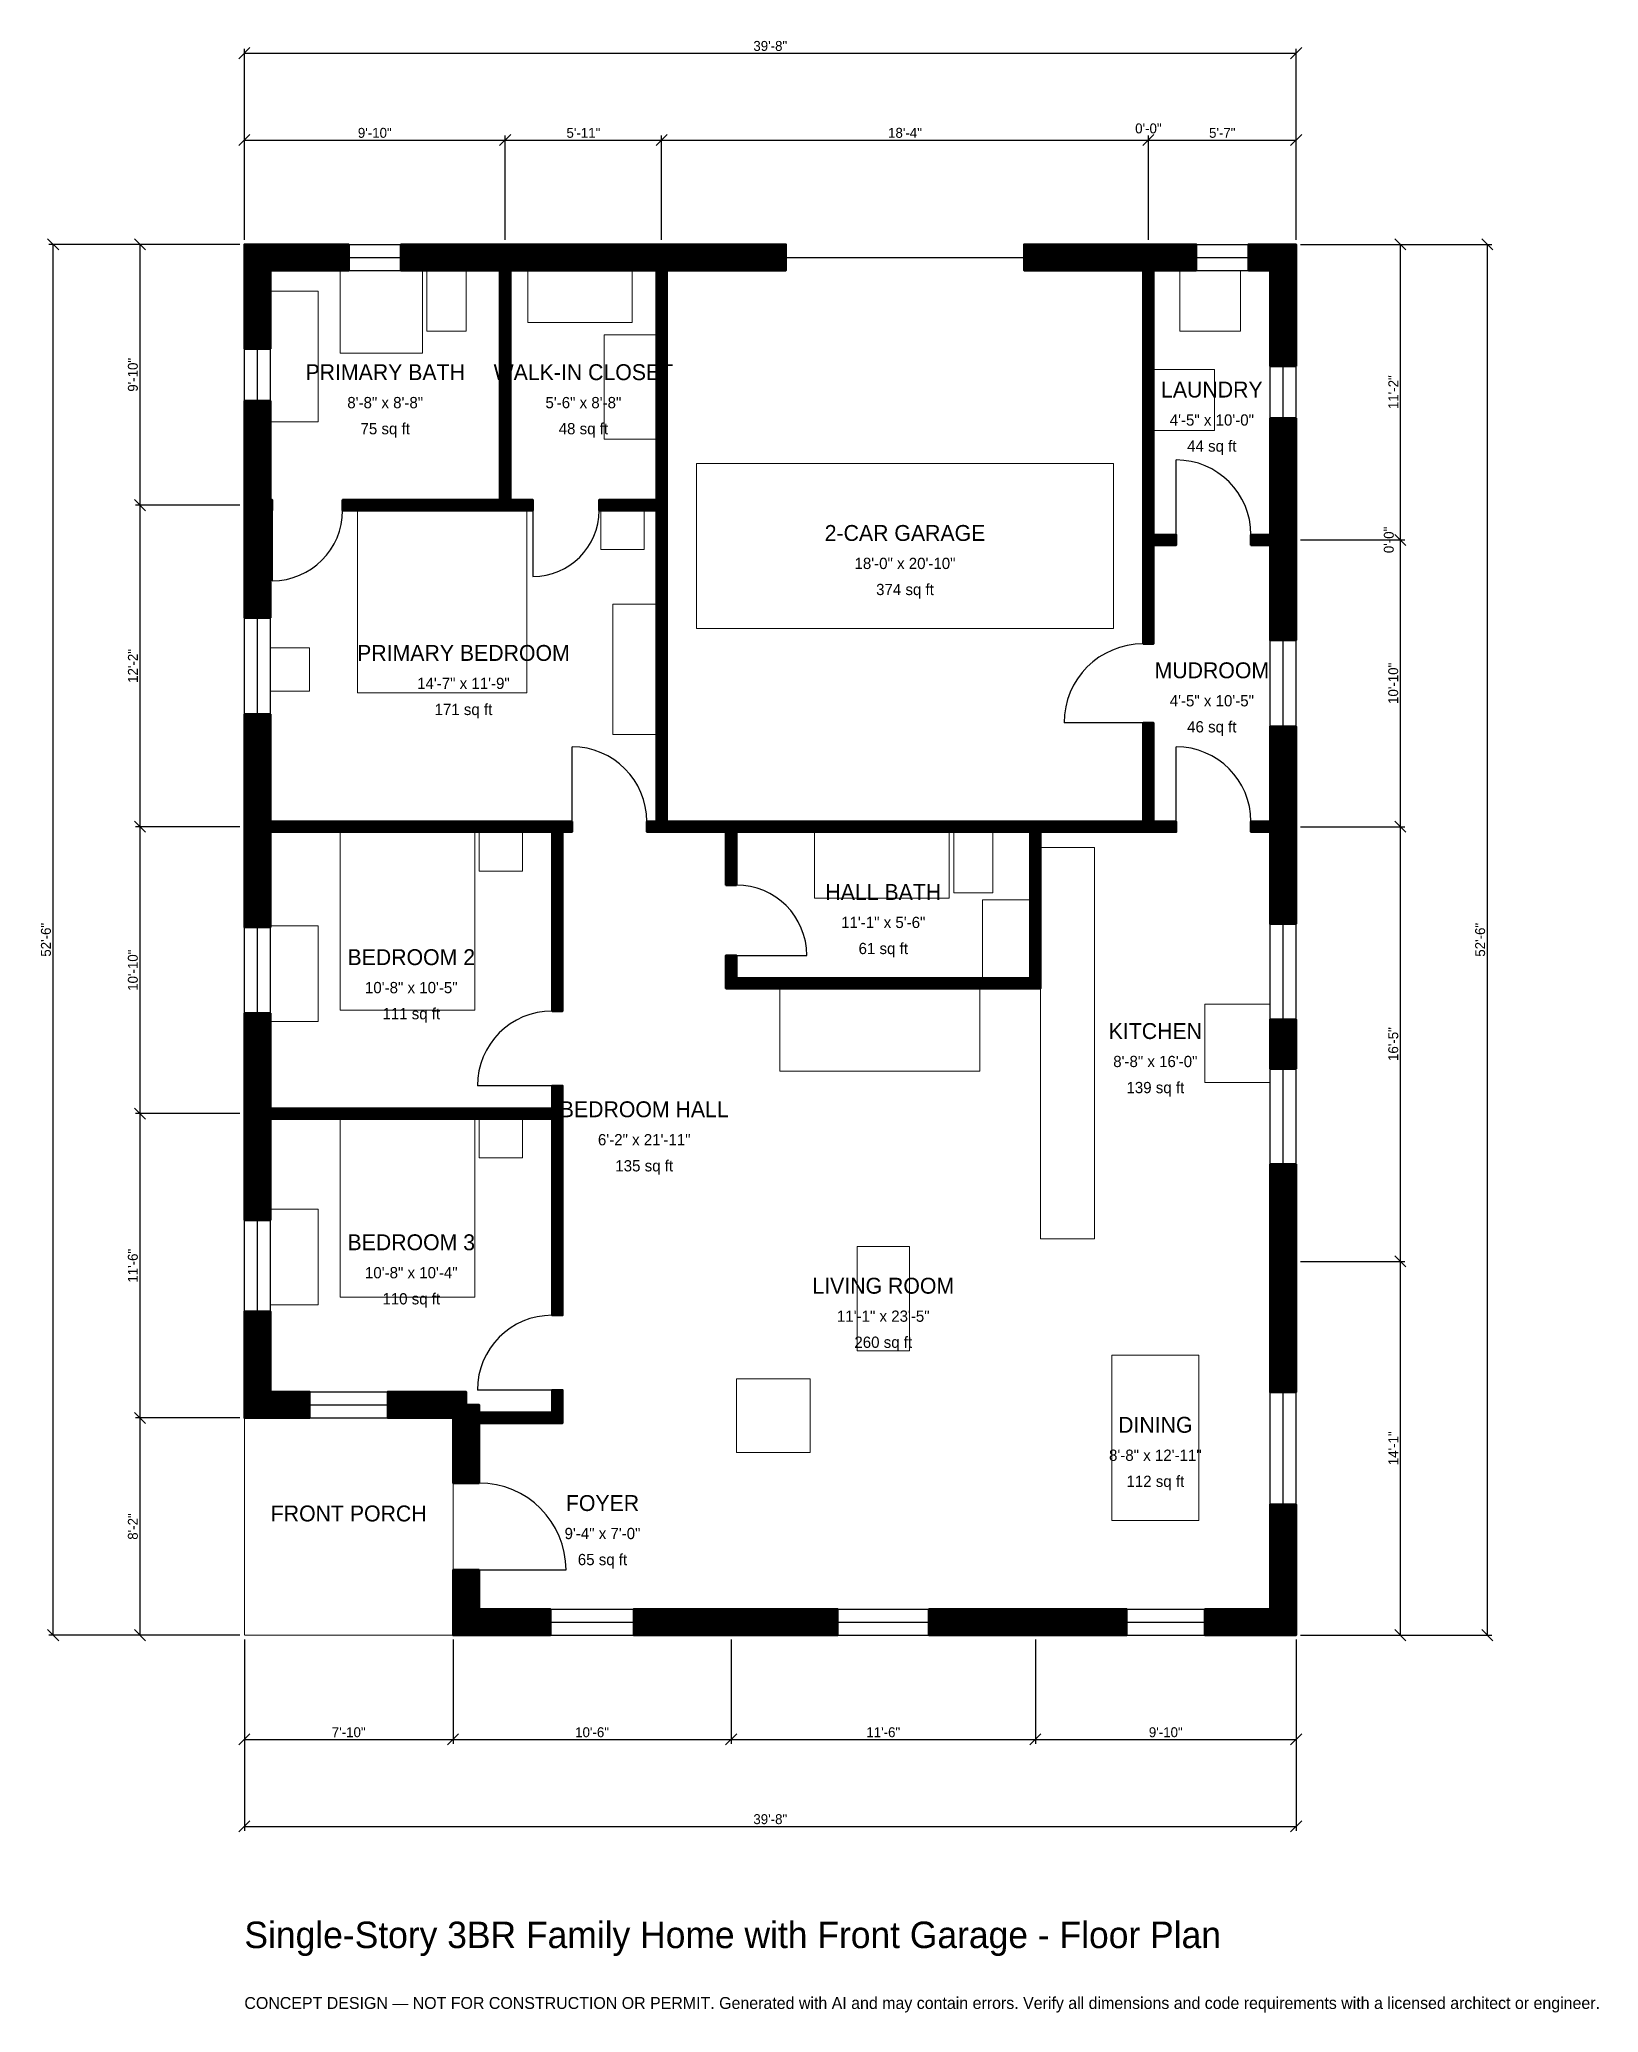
# Model space of a CAD drawing. Header units: inches. Extents: x -93 to 613, y -171 to 723.
import ezdxf
from ezdxf.enums import TextEntityAlignment as Align

# ---------------------------------------------------------------- set-up
doc = ezdxf.new("R2010")
doc.units = ezdxf.units.IN
doc.header["$MEASUREMENT"] = 0
doc.linetypes.add('DASHED', pattern=[0.6, 0.5, -0.1])
for name, color, linetype, lineweight in [('A-ANNO-DIMS', 1, 'Continuous', 13), ('A-ANNO-TEXT', 7, 'Continuous', 18), ('A-AREA-IDEN', 7, 'Continuous', 18), ('A-DOOR', 2, 'Continuous', 25), ('A-FLOR-FIXT', 9, 'Continuous', 13), ('A-FURN', 9, 'Continuous', 13), ('A-GLAZ', 4, 'Continuous', 25), ('A-SITE-PAVE', 8, 'Continuous', 13), ('A-WALL', 7, 'Continuous', 50), ('A-WALL-PATT', 8, 'Continuous', 13)]:
    doc.layers.add(name, color=color, linetype=linetype, lineweight=lineweight)
doc.dimstyles.new('PLAN', dxfattribs={"dimtxt": 4.5, "dimasz": 3, "dimexe": 2, "dimexo": 2, "dimgap": 1, "dimtad": 1, "dimdec": 0, "dimlunit": 4, "dimtsz": 2.5, "dimcen": 2.5, "dimclrd": 1, "dimclre": 1, "dimazin": 3, "dimtfac": 1, "dimtmove": 0, "dimatfit": 3})

msp = doc.modelspace()

# ---------------------------------------------------------------- hatches: boundary and pattern name
at = {"layer": 'A-WALL-PATT'}
h = msp.add_hatch(dxfattribs=at)
h.set_pattern_fill('ANSI31', color=8, scale=0.8)
h.paths.add_polyline_path([(94.4881, 0), (94.4881, 11.811), (94.4882, 11.811), (94.4882, 29.5276), (106.2992, 29.5276), (106.2992, 11.811), (138.5827, 11.811), (138.5827, 0), (106.2992, 0), (106.2992, 0), (94.4882, 0), (94.4882, 0), (94.4881, 0)])
h.paths.add_polyline_path([(94.4882, 96.063), (94.4881, 96.063), (94.4881, 98.4252), (92.126, 98.4252), (92.126, 98.4252), (64.9606, 98.4252), (64.9606, 110.2362), (100.3937, 110.2362), (100.3937, 104.3307), (106.2992, 104.3307), (106.2992, 100.7874), (139.3701, 100.7874), (139.3701, 111.0236), (144.0945, 111.0236), (144.0945, 100.7874), (144.0945, 96.063), (139.3701, 96.063), (106.2992, 96.063), (106.2992, 68.8976), (94.4882, 68.8976), (94.4882, 96.063)])
h.paths.add_polyline_path([(11.811, 98.4252), (11.811, 98.4252), (0, 98.4252), (0, 98.4252), (0, 98.4252), (0, 110.2362), (0, 110.2362), (0, 146.6535), (11.811, 146.6535), (11.811, 110.2362), (29.5276, 110.2362), (29.5276, 98.4252), (11.811, 98.4252)])
h.paths.add_polyline_path([(0, 230.315), (0, 233.8583), (0, 233.8583), (0, 238.5827), (0, 238.5827), (0, 242.126), (0, 281.6929), (11.811, 281.6929), (11.811, 242.126), (11.811, 238.5827), (139.3701, 238.5827), (139.3701, 248.8189), (144.0945, 248.8189), (144.0945, 238.5827), (144.0945, 233.8583), (144.0945, 144.8819), (139.3701, 144.8819), (139.3701, 233.8583), (11.811, 233.8583), (11.811, 230.315), (11.811, 187.9921), (0, 187.9921), (0, 230.315)])
h.paths.add_polyline_path([(0, 360.2362), (0, 363.7795), (0, 363.7795), (0, 368.5039), (0, 368.5039), (0, 372.0472), (0, 417.126), (11.811, 417.126), (11.811, 372.0472), (11.811, 368.5039), (139.3701, 368.5039), (144.0945, 368.5039), (148.4252, 368.5039), (148.4252, 363.7795), (144.0945, 363.7795), (144.0945, 282.6772), (139.3701, 282.6772), (139.3701, 363.7795), (11.811, 363.7795), (11.811, 360.2362), (11.811, 320.6693), (0, 320.6693), (0, 360.2362)])
h.paths.add_polyline_path([(0, 505.9055), (0, 509.4488), (0, 509.4488), (0, 514.1732), (0, 514.1732), (0, 517.7165), (0, 559.0551), (11.811, 559.0551), (11.811, 517.7165), (11.811, 514.1732), (12.5984, 514.1732), (12.5984, 509.4488), (11.811, 509.4488), (11.811, 505.9055), (11.811, 460.8268), (0, 460.8268), (0, 505.9055)])
h.paths.add_polyline_path([(0, 618.1102), (0, 618.1102), (0, 629.9213), (0, 629.9213), (0, 629.9213), (11.811, 629.9213), (11.811, 629.9213), (47.2441, 629.9213), (47.2441, 618.1102), (11.811, 618.1102), (11.811, 582.6772), (0, 582.6772), (0, 618.1102)])
h.paths.add_polyline_path([(112.2047, 629.9213), (115.748, 629.9213), (115.748, 629.9213), (120.4724, 629.9213), (120.4724, 629.9213), (124.0157, 629.9213), (183.0709, 629.9213), (186.6142, 629.9213), (186.6142, 629.9213), (191.3386, 629.9213), (191.3386, 629.9213), (194.8819, 629.9213), (245.2756, 629.9213), (245.2756, 618.1102), (194.8819, 618.1102), (191.3386, 618.1102), (191.3386, 514.1732), (191.3386, 509.4488), (191.3386, 368.5039), (218.1102, 368.5039), (222.8346, 368.5039), (355.9055, 368.5039), (360.6299, 368.5039), (407.0866, 368.5039), (407.0866, 413.189), (411.811, 413.189), (411.811, 368.5039), (422.0472, 368.5039), (422.0472, 363.7795), (411.811, 363.7795), (407.0866, 363.7795), (407.0866, 363.7795), (360.6299, 363.7795), (360.6299, 297.6378), (360.6299, 292.9134), (355.9055, 292.9134), (222.8346, 292.9134), (218.1102, 292.9134), (218.1102, 297.6378), (218.1102, 307.874), (222.8346, 307.874), (222.8346, 297.6378), (355.9055, 297.6378), (355.9055, 363.7795), (222.8346, 363.7795), (222.8346, 339.7638), (218.1102, 339.7638), (218.1102, 363.7795), (191.3386, 363.7795), (186.6142, 363.7795), (182.2835, 363.7795), (182.2835, 368.5039), (186.6142, 368.5039), (186.6142, 509.4488), (160.6299, 509.4488), (160.6299, 514.1732), (186.6142, 514.1732), (186.6142, 618.1102), (183.0709, 618.1102), (124.0157, 618.1102), (120.4724, 618.1102), (120.4724, 514.1732), (130.7087, 514.1732), (130.7087, 509.4488), (120.4724, 509.4488), (115.748, 509.4488), (44.4882, 509.4488), (44.4882, 514.1732), (115.748, 514.1732), (115.748, 618.1102), (112.2047, 618.1102), (70.8661, 618.1102), (70.8661, 629.9213), (112.2047, 629.9213)])
h.paths.add_polyline_path([(403.5433, 629.9213), (407.0866, 629.9213), (407.0866, 629.9213), (411.811, 629.9213), (411.811, 629.9213), (415.3543, 629.9213), (431.1024, 629.9213), (431.1024, 618.1102), (415.3543, 618.1102), (411.811, 618.1102), (411.811, 498.4252), (422.0472, 498.4252), (422.0472, 493.7008), (411.811, 493.7008), (411.811, 493.7008), (411.811, 449.0157), (407.0866, 449.0157), (407.0866, 493.7008), (407.0866, 498.4252), (407.0866, 618.1102), (403.5433, 618.1102), (353.1496, 618.1102), (353.1496, 629.9213), (403.5433, 629.9213)])
h.paths.add_polyline_path([(464.5669, 629.9213), (464.5669, 629.9213), (476.378, 629.9213), (476.378, 629.9213), (476.378, 629.9213), (476.378, 618.1102), (476.378, 618.1102), (476.378, 574.8031), (464.5669, 574.8031), (464.5669, 618.1102), (454.7244, 618.1102), (454.7244, 629.9213), (464.5669, 629.9213)])
h.paths.add_polyline_path([(476.378, 501.9685), (476.378, 498.4252), (476.378, 498.4252), (476.378, 493.7008), (476.378, 493.7008), (476.378, 490.1575), (476.378, 450.5906), (464.5669, 450.5906), (464.5669, 490.1575), (464.5669, 493.7008), (455.9055, 493.7008), (455.9055, 498.4252), (464.5669, 498.4252), (464.5669, 501.9685), (464.5669, 551.1811), (476.378, 551.1811), (476.378, 501.9685)])
h.paths.add_polyline_path([(476.378, 372.0472), (476.378, 368.5039), (476.378, 368.5039), (476.378, 363.7795), (476.378, 363.7795), (476.378, 360.2362), (476.378, 322.1785), (464.5669, 322.1785), (464.5669, 360.2362), (464.5669, 363.7795), (455.9055, 363.7795), (455.9055, 368.5039), (464.5669, 368.5039), (464.5669, 372.0472), (464.5669, 411.6142), (476.378, 411.6142), (476.378, 372.0472)])
h.paths.add_polyline_path([(476.378, 256.5617), (464.5669, 256.5617), (464.5669, 278.8714), (476.378, 278.8714), (476.378, 256.5617)])
h.paths.add_polyline_path([(476.378, 175.1969), (476.378, 163.3858), (476.378, 110.0394), (464.5669, 110.0394), (464.5669, 163.3858), (464.5669, 175.1969), (464.5669, 213.2546), (476.378, 213.2546), (476.378, 175.1969)])
h.paths.add_polyline_path([(476.378, 11.811), (476.378, 11.811), (476.378, 0), (476.378, 0), (476.378, 0), (464.5669, 0), (464.5669, 0), (435.0394, 0), (435.0394, 11.811), (464.5669, 11.811), (464.5669, 59.252), (476.378, 59.252), (476.378, 11.811)])
h.paths.add_polyline_path([(364.1732, 0), (352.3622, 0), (310.0394, 0), (310.0394, 11.811), (352.3622, 11.811), (364.1732, 11.811), (399.6063, 11.811), (399.6063, 0), (364.1732, 0)])
h.paths.add_polyline_path([(226.378, 0), (214.5669, 0), (176.378, 0), (176.378, 11.811), (214.5669, 11.811), (226.378, 11.811), (268.7008, 11.811), (268.7008, 0), (226.378, 0)])

# ---------------------------------------------------------------- linework, layer by layer
at = {"layer": 'A-DOOR', "linetype": 'DASHED'}
msp.add_line((245.2756, 624.0157), (353.1496, 624.0157), dxfattribs=at)
at = {"layer": 'A-DOOR'}
for p, q in [((422.0472, 498.4252), (422.0472, 532.2835)), ((12.5984, 509.4488), (12.5984, 477.5591)), ((130.7087, 509.4488), (130.7087, 479.5276)), ((407.0866, 413.189), (371.2598, 413.189)), ((148.4252, 368.5039), (148.4252, 402.3622)), ((422.0472, 368.5039), (422.0472, 402.3622)), ((222.8346, 307.874), (254.7244, 307.874)), ((139.3701, 248.8189), (105.5118, 248.8189)), ((139.3701, 111.0236), (105.5118, 111.0236)), ((106.2992, 29.5276), (145.6693, 29.5276))]:
    msp.add_line(p, q, dxfattribs=at)
for centre, radius, start, end in [((422.0472, 498.4252), 33.8583, 0, 90), ((12.5984, 509.4488), 31.8898, 270, 360), ((130.7087, 509.4488), 29.9213, 270, 360), ((407.0866, 413.189), 35.8268, 90, 180), ((148.4252, 368.5039), 33.8583, 0, 90), ((422.0472, 368.5039), 33.8583, 0, 90), ((222.8346, 307.874), 31.8898, 0, 90), ((139.3701, 248.8189), 33.8583, 90, 180), ((139.3701, 111.0236), 33.8583, 90, 180), ((106.2992, 29.5276), 39.3701, 0, 90)]:
    msp.add_arc(centre, radius, start, end, dxfattribs=at)
at = {"layer": 'A-FLOR-FIXT'}
for points in [[(43.3071, 580.7087), (80.7087, 580.7087), (80.7087, 618.1102), (43.3071, 618.1102)], [(82.6772, 590.5512), (100.3937, 590.5512), (100.3937, 618.1102), (82.6772, 618.1102)], [(11.811, 549.6063), (33.4646, 549.6063), (33.4646, 608.6614), (11.811, 608.6614)], [(258.2677, 333.8583), (319.2913, 333.8583), (319.2913, 363.7795), (258.2677, 363.7795)], [(321.2598, 336.2205), (338.9764, 336.2205), (338.9764, 363.7795), (321.2598, 363.7795)], [(360.6299, 179.5276), (385.0394, 179.5276), (385.0394, 356.6929), (360.6299, 356.6929)], [(334.252, 297.6378), (355.9055, 297.6378), (355.9055, 333.0709), (334.252, 333.0709)]]:
    msp.add_lwpolyline(points, close=True, dxfattribs=at)
at = {"layer": 'A-FURN'}
for points in [[(128.3465, 594.4882), (175.5906, 594.4882), (175.5906, 618.1102), (128.3465, 618.1102)], [(423.622, 590.5512), (451.1811, 590.5512), (451.1811, 618.1102), (423.622, 618.1102)], [(162.9921, 541.7323), (186.6142, 541.7323), (186.6142, 588.9764), (162.9921, 588.9764)], [(411.811, 545.6693), (439.3701, 545.6693), (439.3701, 573.2283), (411.811, 573.2283)], [(204.7244, 455.9055), (393.7008, 455.9055), (393.7008, 530.7087), (204.7244, 530.7087)], [(51.1811, 426.7717), (127.9528, 426.7717), (127.9528, 509.4488), (51.1811, 509.4488)], [(161.4173, 491.7323), (181.1024, 491.7323), (181.1024, 509.4488), (161.4173, 509.4488)], [(166.9291, 407.874), (186.6142, 407.874), (186.6142, 466.9291), (166.9291, 466.9291)], [(11.811, 427.5591), (29.5276, 427.5591), (29.5276, 447.2441), (11.811, 447.2441)], [(43.3071, 283.0709), (104.3307, 283.0709), (104.3307, 363.7795), (43.3071, 363.7795)], [(106.2992, 346.063), (125.9843, 346.063), (125.9843, 363.7795), (106.2992, 363.7795)], [(11.811, 277.9528), (33.4646, 277.9528), (33.4646, 321.2598), (11.811, 321.2598)], [(242.5197, 255.5118), (333.0709, 255.5118), (333.0709, 292.9134), (242.5197, 292.9134)], [(435.0394, 250.3937), (464.5669, 250.3937), (464.5669, 285.8268), (435.0394, 285.8268)], [(43.3071, 153.1496), (104.3307, 153.1496), (104.3307, 233.8583), (43.3071, 233.8583)], [(106.2992, 216.1417), (125.9843, 216.1417), (125.9843, 233.8583), (106.2992, 233.8583)], [(11.811, 149.6063), (33.4646, 149.6063), (33.4646, 192.9134), (11.811, 192.9134)], [(277.5591, 128.7402), (301.1811, 128.7402), (301.1811, 175.9843), (277.5591, 175.9843)], [(392.9134, 51.9685), (432.2835, 51.9685), (432.2835, 126.7717), (392.9134, 126.7717)], [(222.8346, 82.6772), (256.2992, 82.6772), (256.2992, 116.1417), (222.8346, 116.1417)]]:
    msp.add_lwpolyline(points, close=True, dxfattribs=at)
at = {"layer": 'A-GLAZ'}
for p, q in [((47.2441, 629.9213), (70.8661, 629.9213)), ((431.1024, 629.9213), (454.7244, 629.9213)), ((47.2441, 624.0157), (70.8661, 624.0157)), ((47.2441, 618.1102), (70.8661, 618.1102)), ((431.1024, 624.0157), (454.7244, 624.0157)), ((431.1024, 618.1102), (454.7244, 618.1102)), ((0, 559.0551), (0, 582.6772)), ((5.9055, 559.0551), (5.9055, 582.6772)), ((11.811, 559.0551), (11.811, 582.6772)), ((464.5669, 551.1811), (464.5669, 574.8031)), ((470.4724, 551.1811), (470.4724, 574.8031)), ((476.378, 551.1811), (476.378, 574.8031)), ((0, 417.126), (0, 460.8268)), ((5.9055, 417.126), (5.9055, 460.8268)), ((11.811, 417.126), (11.811, 460.8268)), ((464.5669, 411.6142), (464.5669, 450.5906)), ((470.4724, 411.6142), (470.4724, 450.5906)), ((476.378, 411.6142), (476.378, 450.5906)), ((464.5669, 278.8714), (464.5669, 322.1785)), ((470.4724, 278.8714), (470.4724, 322.1785)), ((476.378, 278.8714), (476.378, 322.1785)), ((0, 281.6929), (0, 320.6693)), ((5.9055, 281.6929), (5.9055, 320.6693)), ((11.811, 281.6929), (11.811, 320.6693)), ((464.5669, 213.2546), (464.5669, 256.5617)), ((470.4724, 213.2546), (470.4724, 256.5617)), ((476.378, 213.2546), (476.378, 256.5617)), ((0, 146.6535), (0, 187.9921)), ((5.9055, 146.6535), (5.9055, 187.9921)), ((11.811, 146.6535), (11.811, 187.9921)), ((29.5276, 110.2362), (64.9606, 110.2362)), ((464.5669, 59.252), (464.5669, 110.0394)), ((470.4724, 59.252), (470.4724, 110.0394)), ((476.378, 59.252), (476.378, 110.0394)), ((29.5276, 104.3307), (64.9606, 104.3307)), ((29.5276, 98.4252), (64.9606, 98.4252)), ((138.5827, 11.811), (176.378, 11.811)), ((268.7008, 11.811), (310.0394, 11.811)), ((399.6063, 11.811), (435.0394, 11.811)), ((138.5827, 5.9055), (176.378, 5.9055)), ((138.5827, 0), (176.378, 0)), ((268.7008, 5.9055), (310.0394, 5.9055)), ((268.7008, 0), (310.0394, 0)), ((399.6063, 5.9055), (435.0394, 5.9055)), ((399.6063, 0), (435.0394, 0))]:
    msp.add_line(p, q, dxfattribs=at)
at = {"layer": 'A-SITE-PAVE', "linetype": 'DASHED'}
msp.add_lwpolyline([(0, 0), (94.4882, 0), (94.4882, 98.4252), (0, 98.4252)], close=True, dxfattribs=at)
at = {"layer": 'A-WALL'}
for points in [[(0, 618.1102), (0, 618.1102), (0, 629.9213), (0, 629.9213), (0, 629.9213), (11.811, 629.9213), (11.811, 629.9213), (47.2441, 629.9213), (47.2441, 618.1102), (11.811, 618.1102), (11.811, 582.6772), (0, 582.6772), (0, 618.1102)], [(112.2047, 629.9213), (115.748, 629.9213), (115.748, 629.9213), (120.4724, 629.9213), (120.4724, 629.9213), (124.0157, 629.9213), (183.0709, 629.9213), (186.6142, 629.9213), (186.6142, 629.9213), (191.3386, 629.9213), (191.3386, 629.9213), (194.8819, 629.9213), (245.2756, 629.9213), (245.2756, 618.1102), (194.8819, 618.1102), (191.3386, 618.1102), (191.3386, 514.1732), (191.3386, 509.4488), (191.3386, 368.5039), (218.1102, 368.5039), (222.8346, 368.5039), (355.9055, 368.5039), (360.6299, 368.5039), (407.0866, 368.5039), (407.0866, 413.189), (411.811, 413.189), (411.811, 368.5039), (422.0472, 368.5039), (422.0472, 363.7795), (411.811, 363.7795), (407.0866, 363.7795), (407.0866, 363.7795), (360.6299, 363.7795), (360.6299, 297.6378), (360.6299, 292.9134), (355.9055, 292.9134), (222.8346, 292.9134), (218.1102, 292.9134), (218.1102, 297.6378), (218.1102, 307.874), (222.8346, 307.874), (222.8346, 297.6378), (355.9055, 297.6378), (355.9055, 363.7795), (222.8346, 363.7795), (222.8346, 339.7638), (218.1102, 339.7638), (218.1102, 363.7795), (191.3386, 363.7795), (186.6142, 363.7795), (182.2835, 363.7795), (182.2835, 368.5039), (186.6142, 368.5039), (186.6142, 509.4488), (160.6299, 509.4488), (160.6299, 514.1732), (186.6142, 514.1732), (186.6142, 618.1102), (183.0709, 618.1102), (124.0157, 618.1102), (120.4724, 618.1102), (120.4724, 514.1732), (130.7087, 514.1732), (130.7087, 509.4488), (120.4724, 509.4488), (115.748, 509.4488), (44.4882, 509.4488), (44.4882, 514.1732), (115.748, 514.1732), (115.748, 618.1102), (112.2047, 618.1102), (70.8661, 618.1102), (70.8661, 629.9213), (112.2047, 629.9213)], [(403.5433, 629.9213), (407.0866, 629.9213), (407.0866, 629.9213), (411.811, 629.9213), (411.811, 629.9213), (415.3543, 629.9213), (431.1024, 629.9213), (431.1024, 618.1102), (415.3543, 618.1102), (411.811, 618.1102), (411.811, 498.4252), (422.0472, 498.4252), (422.0472, 493.7008), (411.811, 493.7008), (411.811, 493.7008), (411.811, 449.0157), (407.0866, 449.0157), (407.0866, 493.7008), (407.0866, 498.4252), (407.0866, 618.1102), (403.5433, 618.1102), (353.1496, 618.1102), (353.1496, 629.9213), (403.5433, 629.9213)], [(464.5669, 629.9213), (464.5669, 629.9213), (476.378, 629.9213), (476.378, 629.9213), (476.378, 629.9213), (476.378, 618.1102), (476.378, 618.1102), (476.378, 574.8031), (464.5669, 574.8031), (464.5669, 618.1102), (454.7244, 618.1102), (454.7244, 629.9213), (464.5669, 629.9213)], [(0, 505.9055), (0, 509.4488), (0, 509.4488), (0, 514.1732), (0, 514.1732), (0, 517.7165), (0, 559.0551), (11.811, 559.0551), (11.811, 517.7165), (11.811, 514.1732), (12.5984, 514.1732), (12.5984, 509.4488), (11.811, 509.4488), (11.811, 505.9055), (11.811, 460.8268), (0, 460.8268), (0, 505.9055)], [(476.378, 501.9685), (476.378, 498.4252), (476.378, 498.4252), (476.378, 493.7008), (476.378, 493.7008), (476.378, 490.1575), (476.378, 450.5906), (464.5669, 450.5906), (464.5669, 490.1575), (464.5669, 493.7008), (455.9055, 493.7008), (455.9055, 498.4252), (464.5669, 498.4252), (464.5669, 501.9685), (464.5669, 551.1811), (476.378, 551.1811), (476.378, 501.9685)], [(0, 360.2362), (0, 363.7795), (0, 363.7795), (0, 368.5039), (0, 368.5039), (0, 372.0472), (0, 417.126), (11.811, 417.126), (11.811, 372.0472), (11.811, 368.5039), (139.3701, 368.5039), (144.0945, 368.5039), (148.4252, 368.5039), (148.4252, 363.7795), (144.0945, 363.7795), (144.0945, 282.6772), (139.3701, 282.6772), (139.3701, 363.7795), (11.811, 363.7795), (11.811, 360.2362), (11.811, 320.6693), (0, 320.6693), (0, 360.2362)], [(476.378, 372.0472), (476.378, 368.5039), (476.378, 368.5039), (476.378, 363.7795), (476.378, 363.7795), (476.378, 360.2362), (476.378, 322.1785), (464.5669, 322.1785), (464.5669, 360.2362), (464.5669, 363.7795), (455.9055, 363.7795), (455.9055, 368.5039), (464.5669, 368.5039), (464.5669, 372.0472), (464.5669, 411.6142), (476.378, 411.6142), (476.378, 372.0472)], [(0, 230.315), (0, 233.8583), (0, 233.8583), (0, 238.5827), (0, 238.5827), (0, 242.126), (0, 281.6929), (11.811, 281.6929), (11.811, 242.126), (11.811, 238.5827), (139.3701, 238.5827), (139.3701, 248.8189), (144.0945, 248.8189), (144.0945, 238.5827), (144.0945, 233.8583), (144.0945, 144.8819), (139.3701, 144.8819), (139.3701, 233.8583), (11.811, 233.8583), (11.811, 230.315), (11.811, 187.9921), (0, 187.9921), (0, 230.315)], [(476.378, 256.5617), (464.5669, 256.5617), (464.5669, 278.8714), (476.378, 278.8714), (476.378, 256.5617)], [(476.378, 175.1969), (476.378, 163.3858), (476.378, 110.0394), (464.5669, 110.0394), (464.5669, 163.3858), (464.5669, 175.1969), (464.5669, 213.2546), (476.378, 213.2546), (476.378, 175.1969)], [(11.811, 98.4252), (11.811, 98.4252), (0, 98.4252), (0, 98.4252), (0, 98.4252), (0, 110.2362), (0, 110.2362), (0, 146.6535), (11.811, 146.6535), (11.811, 110.2362), (29.5276, 110.2362), (29.5276, 98.4252), (11.811, 98.4252)], [(94.4882, 96.063), (94.4881, 96.063), (94.4881, 98.4252), (92.126, 98.4252), (92.126, 98.4252), (64.9606, 98.4252), (64.9606, 110.2362), (100.3937, 110.2362), (100.3937, 104.3307), (106.2992, 104.3307), (106.2992, 100.7874), (139.3701, 100.7874), (139.3701, 111.0236), (144.0945, 111.0236), (144.0945, 100.7874), (144.0945, 96.063), (139.3701, 96.063), (106.2992, 96.063), (106.2992, 68.8976), (94.4882, 68.8976), (94.4882, 96.063)], [(476.378, 11.811), (476.378, 11.811), (476.378, 0), (476.378, 0), (476.378, 0), (464.5669, 0), (464.5669, 0), (435.0394, 0), (435.0394, 11.811), (464.5669, 11.811), (464.5669, 59.252), (476.378, 59.252), (476.378, 11.811)], [(94.4881, 0), (94.4881, 11.811), (94.4882, 11.811), (94.4882, 29.5276), (106.2992, 29.5276), (106.2992, 11.811), (138.5827, 11.811), (138.5827, 0), (106.2992, 0), (106.2992, 0), (94.4882, 0), (94.4882, 0), (94.4881, 0)], [(226.378, 0), (214.5669, 0), (176.378, 0), (176.378, 11.811), (214.5669, 11.811), (226.378, 11.811), (268.7008, 11.811), (268.7008, 0), (226.378, 0)], [(364.1732, 0), (352.3622, 0), (310.0394, 0), (310.0394, 11.811), (352.3622, 11.811), (364.1732, 11.811), (399.6063, 11.811), (399.6063, 0), (364.1732, 0)]]:
    msp.add_lwpolyline(points, close=True, dxfattribs=at)

# ---------------------------------------------------------------- texts
at = {"layer": 'A-ANNO-TEXT'}
for s, height, p in [('Single-Story 3BR Family Home with Front Garage - Floor Plan', 12, (0, -141.7323)), ('CONCEPT DESIGN — NOT FOR CONSTRUCTION OR PERMIT. Generated with AI and may contain errors. Verify all dimensions and code requirements with a licensed architect or engineer.', 5.4, (0, -169.2913))]:
    msp.add_text(s, height=height, dxfattribs=at).set_placement(p)
at = {"layer": 'A-AREA-IDEN'}
for s, height, p in [('PRIMARY BATH', 7.2, (63.7795, 572.0472)), ('WALK-IN CLOSET', 7.2, (153.5433, 572.0472)), ('LAUNDRY', 7.2, (438.189, 564.1732)), ('8\'-8" x 8\'-8"', 5.1, (63.7795, 558.2677)), ('5\'-6" x 8\'-8"', 5.1, (153.5433, 558.2677)), ('75 sq ft', 5.1, (63.7795, 546.4567)), ('48 sq ft', 5.1, (153.5433, 546.4567)), ('4\'-5" x 10\'-0"', 5.1, (438.189, 550.3937)), ('44 sq ft', 5.1, (438.189, 538.5827)), ('2-CAR GARAGE', 7.2, (299.2126, 499.2126)), ('18\'-0" x 20\'-10"', 5.1, (299.2126, 485.4331)), ('374 sq ft', 5.1, (299.2126, 473.622)), ('PRIMARY BEDROOM', 7.2, (99.2126, 444.8819)), ('MUDROOM', 7.2, (438.189, 437.0079)), ('14\'-7" x 11\'-9"', 5.1, (99.2126, 431.1024)), ('171 sq ft', 5.1, (99.2126, 419.2913)), ('4\'-5" x 10\'-5"', 5.1, (438.189, 423.2283)), ('46 sq ft', 5.1, (438.189, 411.4173)), ('HALL BATH', 7.2, (289.3701, 336.6142)), ('11\'-1" x 5\'-6"', 5.1, (289.3701, 322.8346)), ('61 sq ft', 5.1, (289.3701, 311.0236)), ('BEDROOM 2', 7.2, (75.5906, 307.0866)), ('10\'-8" x 10\'-5"', 5.1, (75.5906, 293.3071)), ('111 sq ft', 5.1, (75.5906, 281.4961)), ('KITCHEN', 7.2, (412.5984, 273.622)), ('8\'-8" x 16\'-0"', 5.1, (412.5984, 259.8425)), ('139 sq ft', 5.1, (412.5984, 248.0315)), ('BEDROOM HALL', 7.2, (181.1024, 238.189)), ('6\'-2" x 21\'-11"', 5.1, (181.1024, 224.4094)), ('135 sq ft', 5.1, (181.1024, 212.5984)), ('BEDROOM 3', 7.2, (75.5906, 177.9528)), ('10\'-8" x 10\'-4"', 5.1, (75.5906, 164.1732)), ('LIVING ROOM', 7.2, (289.3701, 158.2677)), ('110 sq ft', 5.1, (75.5906, 152.3622)), ('11\'-1" x 23\'-5"', 5.1, (289.3701, 144.4882)), ('260 sq ft', 5.1, (289.3701, 132.6772)), ('DINING', 7.2, (412.5984, 95.2756)), ('8\'-8" x 12\'-11"', 5.1, (412.5984, 81.4961)), ('112 sq ft', 5.1, (412.5984, 69.685)), ('FOYER', 7.2, (162.2047, 59.8425)), ('FRONT PORCH', 7.2, (47.2441, 55.1181)), ('9\'-4" x 7\'-0"', 5.1, (162.2047, 46.063)), ('65 sq ft', 5.1, (162.2047, 34.252))]:
    msp.add_text(s, height=height, dxfattribs=at).set_placement(p, align=Align.MIDDLE_CENTER)

# ---------------------------------------------------------------- dimensions: what is measured, and where the dimension line sits
at = {"layer": 'A-ANNO-DIMS'}
for base, p1, p2, text in [((0, 716.5354), (0, 629.9213), (476.378, 629.9213), '39\'-8"'), ((0, 677.1654), (0, 629.9213), (118.1102, 629.9213), '9\'-10"'), ((118.1102, 677.1654), (118.1102, 629.9213), (188.9764, 629.9213), '5\'-11"'), ((188.9764, 677.1654), (188.9764, 629.9213), (409.4488, 629.9213), '18\'-4"'), ((409.4488, 677.1654), (409.4488, 629.9213), (409.4488, 629.9213), '0\'-0"'), ((409.4488, 677.1654), (409.4488, 629.9213), (476.378, 629.9213), '5\'-7"'), ((0, -47.2441), (0, 0), (94.4882, 0), '7\'-10"'), ((0, -86.6142), (0, 0), (476.378, 0), '39\'-8"'), ((94.4882, -47.2441), (94.4882, 0), (220.4724, 0), '10\'-6"'), ((220.4724, -47.2441), (220.4724, 0), (358.2677, 0), '11\'-6"'), ((358.2677, -47.2441), (358.2677, 0), (476.378, 0), '9\'-10"')]:
    msp.add_linear_dim(base=base, p1=p1, p2=p2, text=text, dimstyle='PLAN', dxfattribs=at).render()
for base, p1, p2, text in [((-86.6142, 0), (0, 0), (0, 629.9213), '52\'-6"'), ((-47.2441, 511.811), (0, 511.811), (0, 629.9213), '9\'-10"'), ((523.622, 496.063), (476.378, 496.063), (476.378, 629.9213), '11\'-2"'), ((562.9921, 0), (476.378, 0), (476.378, 629.9213), '52\'-6"'), ((-47.2441, 366.1417), (0, 366.1417), (0, 511.811), '12\'-2"'), ((523.622, 496.063), (476.378, 496.063), (476.378, 496.063), '0\'-0"'), ((523.622, 366.1417), (476.378, 366.1417), (476.378, 496.063), '10\'-10"'), ((-47.2441, 236.2205), (0, 236.2205), (0, 366.1417), '10\'-10"'), ((523.622, 169.2913), (476.378, 169.2913), (476.378, 366.1417), '16\'-5"'), ((-47.2441, 98.4252), (0, 98.4252), (0, 236.2205), '11\'-6"'), ((523.622, 0), (476.378, 0), (476.378, 169.2913), '14\'-1"'), ((-47.2441, 0), (0, 0), (0, 98.4252), '8\'-2"')]:
    msp.add_linear_dim(base=base, p1=p1, p2=p2, angle=90, text=text, dimstyle='PLAN', dxfattribs=at).render()

doc.saveas('drawing.dxf')
